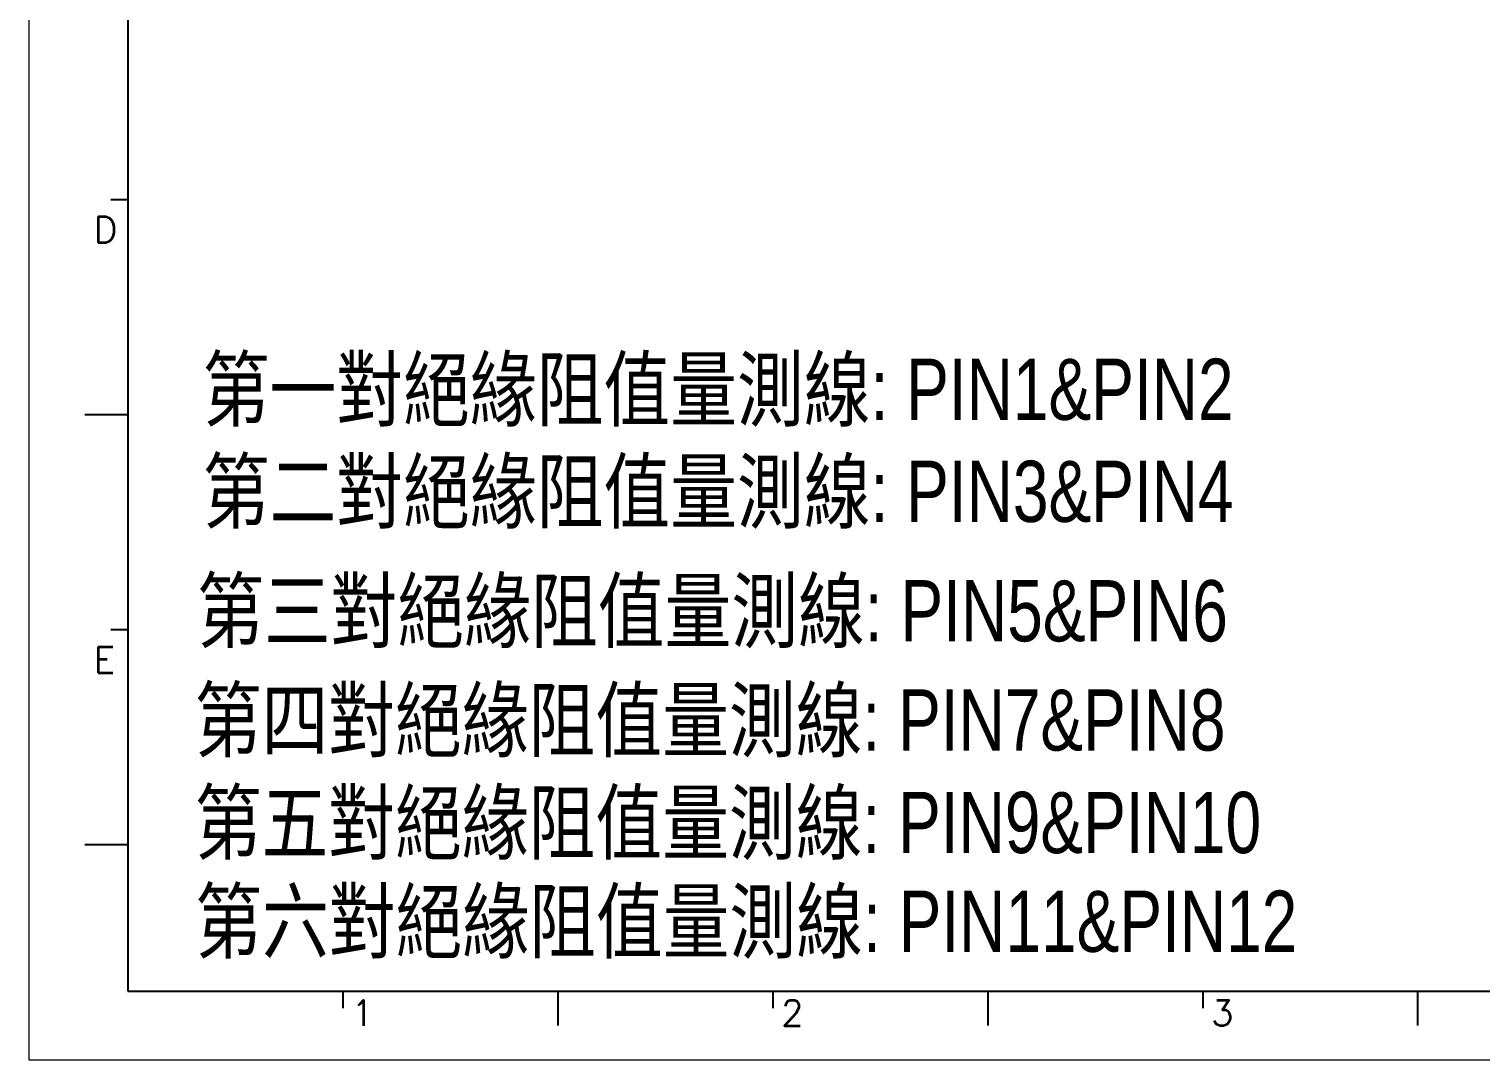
# Model space of a CAD drawing. Header units: millimetres. Extents: x 3175 to 3429, y -23 to 156.
# Drawn here: x 3175.5 to 3279.8, y -23.1 to 50.9 of the extents above; entities that cross this region are included whole.
import ezdxf

# ---------------------------------------------------------------- set-up
doc = ezdxf.new("R2010")
doc.units = ezdxf.units.MM
doc.header["$LTSCALE"] = 23.1
doc.linetypes.add('PHANTOM', pattern=[29.5, 9.5, -1.5, 3, -1.5, 3, -1.5, 9.5])
doc.layers.get('0').update_dxf_attribs({"linetype": 'CONTINUOUS'})
doc.layers.add('0PAPERF', color=2, linetype='PHANTOM', lineweight=0, plot=False)
doc.layers.add('備註', color=1, linetype='CONTINUOUS')
doc.styles.add('SIMPLEX', font='SIMPLEX.SHX')
doc.styles.get("Standard").update_dxf_attribs({"font": 'SIMPLEX.SHX', "width": 0.8})

msp = doc.modelspace()

# ---------------------------------------------------------------- linework, layer by layer
for p, q in [((3182.6, 146.74), (3182.6, -18.14)), ((3182.6, 38.67), (3181.36, 38.67)), ((3182.6, 23.24), (3179.51, 23.24)), ((3182.6, 7.8), (3181.36, 7.8)), ((3182.6, -7.64), (3179.51, -7.64)), ((3182.6, -18.14), (3420.95, -18.14)), ((3198.03, -18.14), (3198.03, -19.37)), ((3213.47, -18.14), (3213.47, -20.61)), ((3228.91, -18.14), (3228.91, -19.37)), ((3244.34, -18.14), (3244.34, -20.61)), ((3259.78, -18.14), (3259.78, -19.37)), ((3275.22, -18.14), (3275.22, -20.61))]:
    msp.add_line(p, q)
at = {"layer": '0PAPERF'}
for p, q in [((3175.49, 156), (3175.49, -23.08)), ((3175.49, -23.08), (3428.73, -23.08))]:
    msp.add_line(p, q, dxfattribs=at)

# ---------------------------------------------------------------- texts
at = {"style": 'SIMPLEX'}
for s, height, p in [('D', 1.88, (3180.13, 35.59)), ('E', 1.88, (3180.13, 4.71)), ('1', 1.85, (3198.65, -20.63)), ('2', 1.85, (3229.52, -20.63)), ('3', 1.85, (3260.4, -20.63))]:
    msp.add_text(s, height=height, dxfattribs=at).set_placement(p)
at = {"layer": '備註', "color": 1, "lineweight": 0, "insert": (3187.56, 11.37), "char_height": 4.395, "attachment_point": 1, "bg_fill": 2}
msp.add_mtext('{\\fPMingLiU|b0|i0|c136|p2;\\C256;第三對絕緣阻值量測線: PIN5&PIN6', dxfattribs=at)

# ---------------------------------------------------------------- next in the draw order: texts
at = {"layer": '備註', "color": 1, "lineweight": 0, "char_height": 4.395, "attachment_point": 1, "bg_fill": 2}
for s, insert in [('{\\fPMingLiU|b0|i0|c136|p2;\\C256;第一對絕緣阻值量測線: PIN1&PIN2\\P\\fPMingLiU|b0|i0|c136|p2;第二對絕緣阻值量測線: PIN3&PIN4}', (3187.97, 27.27)), ('{\\fPMingLiU|b0|i0|c136|p2;\\C256;第四對絕緣阻值量測線: PIN7&PIN8}', (3187.39, 3.53))]:
    msp.add_mtext(s, dxfattribs=dict(at, insert=insert))

# ---------------------------------------------------------------- next in the draw order: texts
at = {"layer": '備註', "color": 1, "lineweight": 0, "insert": (3187.39, -3.83), "char_height": 4.395, "attachment_point": 1, "bg_fill": 2}
msp.add_mtext('{\\fPMingLiU|b0|i0|c136|p2;\\C256;第五對絕緣阻值量測線: PIN9&PIN10}', dxfattribs=at)

# ---------------------------------------------------------------- next in the draw order: texts
at = {"layer": '備註', "color": 1, "lineweight": 0, "insert": (3187.43, -10.92), "char_height": 4.395, "attachment_point": 1, "bg_fill": 2}
msp.add_mtext('{\\fPMingLiU|b0|i0|c136|p2;\\C256;第六對絕緣阻值量測線: PIN11&PIN12}', dxfattribs=at)

doc.saveas('drawing.dxf')
